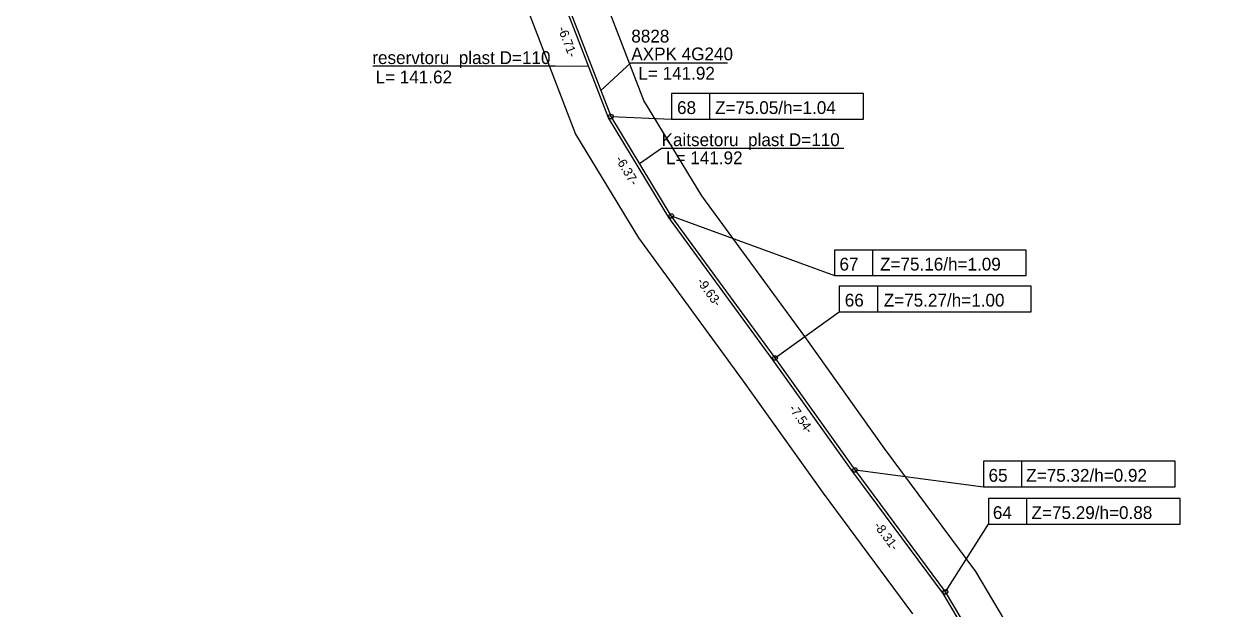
# Model space of a CAD drawing. Extents: x 631838 to 632339, y 6446430 to 6446944.
# Drawn here: x 632203 to 632269.4, y 6446665.4 to 6446697.4 of the extents above; entities that cross this region are included whole.
import ezdxf

# ---------------------------------------------------------------- set-up
doc = ezdxf.new("R2010")
doc.units = 0
for name, color, linetype in [('ABIJOONIS', 7, 'Continuous'), ('ALUSVORK', 7, 'Continuous'), ('KOORDPUNKT', 7, 'Continuous'), ('MOOTPIIR', 7, 'Continuous'), ('MPKAABEL', 7, 'Continuous')]:
    doc.layers.add(name, color=color, linetype=linetype)

msp = doc.modelspace()

# ---------------------------------------------------------------- linework, layer by layer
at = {"layer": 'ABIJOONIS'}
for points in [[(632235.173, 6446692.385), (632238.489, 6446692.247), (632248.989, 6446692.247), (632248.989, 6446693.647), (632238.489, 6446693.647), (632238.489, 6446692.247)], [(632240.589, 6446692.247), (632240.589, 6446693.647)], [(632238.474, 6446686.942), (632247.401, 6446683.675), (632257.901, 6446683.675), (632257.901, 6446685.075), (632247.401, 6446685.075), (632247.401, 6446683.675)], [(632249.501, 6446683.675), (632249.501, 6446685.075)], [(632244.156, 6446679.169), (632247.673, 6446681.703), (632258.173, 6446681.703), (632258.173, 6446683.103), (632247.673, 6446683.103), (632247.673, 6446681.703)], [(632249.773, 6446681.703), (632249.773, 6446683.103)], [(632248.534, 6446673.034), (632255.564, 6446672.111), (632266.064, 6446672.111), (632266.064, 6446673.511), (632255.564, 6446673.511), (632255.564, 6446672.111)], [(632257.664, 6446672.111), (632257.664, 6446673.511)], [(632253.483, 6446666.358), (632255.836, 6446670.07), (632266.336, 6446670.07), (632266.336, 6446671.47), (632255.836, 6446671.47), (632255.836, 6446670.07)], [(632257.936, 6446670.07), (632257.936, 6446671.47)]]:
    msp.add_lwpolyline(points, dxfattribs=at)
at = {"layer": 'KOORDPUNKT'}
for centre, radius in [((632235.173, 6446692.385), 0.125), ((632235.173, 6446692.385), 0.0125), ((632235.173, 6446692.385), 0.011), ((632235.173, 6446692.385), 0.00955), ((632235.173, 6446692.385), 0.00807), ((632235.173, 6446692.385), 0.00659), ((632235.173, 6446692.385), 0.00511), ((632235.173, 6446692.385), 0.00363), ((632235.173, 6446692.385), 0.00215), ((632238.474, 6446686.942), 0.125), ((632238.474, 6446686.942), 0.0125), ((632238.474, 6446686.942), 0.011), ((632238.474, 6446686.942), 0.00955), ((632238.474, 6446686.942), 0.00807), ((632238.474, 6446686.942), 0.00659), ((632238.474, 6446686.942), 0.00511), ((632238.474, 6446686.942), 0.00363), ((632238.474, 6446686.942), 0.00215), ((632244.156, 6446679.169), 0.125), ((632244.156, 6446679.169), 0.0125), ((632244.156, 6446679.169), 0.011), ((632244.156, 6446679.169), 0.00955), ((632244.156, 6446679.169), 0.00807), ((632244.156, 6446679.169), 0.00659), ((632244.156, 6446679.169), 0.00511), ((632244.156, 6446679.169), 0.00363), ((632244.156, 6446679.169), 0.00215), ((632248.534, 6446673.034), 0.125), ((632248.534, 6446673.034), 0.0125), ((632248.534, 6446673.034), 0.011), ((632248.534, 6446673.034), 0.00955), ((632248.534, 6446673.034), 0.00807), ((632248.534, 6446673.034), 0.00659), ((632248.534, 6446673.034), 0.00511), ((632248.534, 6446673.034), 0.00363), ((632248.534, 6446673.034), 0.00215), ((632253.483, 6446666.358), 0.125), ((632253.483, 6446666.358), 0.0125), ((632253.483, 6446666.358), 0.011), ((632253.483, 6446666.358), 0.00955), ((632253.483, 6446666.358), 0.00807), ((632253.483, 6446666.358), 0.00659), ((632253.483, 6446666.358), 0.00511), ((632253.483, 6446666.358), 0.00363), ((632253.483, 6446666.358), 0.00215)]:
    msp.add_circle(centre, radius, dxfattribs=at)
at = {"layer": 'MOOTPIIR'}
for points in [[(632258.052, 6446662.589), (632255.15, 6446667.468), (632250.151, 6446674.21), (632245.777, 6446680.34), (632240.139, 6446688.053), (632236.975, 6446693.27), (632234.629, 6446699.353), (632232.926, 6446703.958), (632233.913, 6446704.395), (632238.334, 6446706.489), (632238.488, 6446706.102), (632239.227, 6446704.244), (632239.732, 6446704.445), (632239.914, 6446703.999), (632243.616, 6446705.515), (632242.858, 6446707.366), (632242.585, 6446708.031), (632245.622, 6446709.01), (632252.472, 6446710.502), (632258.74, 6446711.677), (632262.536, 6446712.289), (632266.531, 6446713.464), (632271.503, 6446713.415)], [(632258.052, 6446662.589), (632255.15, 6446667.468), (632250.151, 6446674.21), (632245.777, 6446680.34), (632240.139, 6446688.053), (632236.975, 6446693.27), (632234.629, 6446699.353), (632232.926, 6446703.958), (632233.913, 6446704.395), (632238.334, 6446706.489), (632238.488, 6446706.102), (632239.227, 6446704.244), (632239.732, 6446704.445), (632239.914, 6446703.999), (632243.616, 6446705.515), (632242.858, 6446707.366), (632242.585, 6446708.031), (632245.622, 6446709.01), (632252.472, 6446710.502), (632258.74, 6446711.677), (632262.536, 6446712.289), (632266.531, 6446713.464), (632271.503, 6446713.415)], [(632197.387, 6446698.74), (632206.616, 6446701.135), (632216.837, 6446704.567), (632225.351, 6446708.209), (632225.704, 6446708.317), (632225.982, 6446707.62), (632226.72, 6446705.761), (632227.507, 6446706.074), (632227.811, 6446705.413), (632228.673, 6446704.819), (632228.394, 6446704.217), (632230.737, 6446697.883), (632233.227, 6446691.429), (632236.675, 6446685.742), (632242.405, 6446677.904), (632246.787, 6446671.763), (632251.683, 6446665.16)], [(632197.387, 6446698.74), (632206.616, 6446701.135), (632216.837, 6446704.567), (632225.351, 6446708.209), (632225.704, 6446708.317), (632225.982, 6446707.62), (632226.72, 6446705.761), (632227.507, 6446706.074), (632227.811, 6446705.413), (632228.673, 6446704.819), (632228.394, 6446704.217), (632230.737, 6446697.883), (632233.227, 6446691.429), (632236.675, 6446685.742), (632242.405, 6446677.904), (632246.787, 6446671.763), (632251.683, 6446665.16)]]:
    msp.add_lwpolyline(points, dxfattribs=at)
at = {"layer": 'MPKAABEL'}
for points in [[(632255.957, 6446661.887), (632253.35, 6446666.269), (632248.405, 6446672.94), (632244.026, 6446679.075), (632238.341, 6446686.853), (632235.029, 6446692.314), (632232.608, 6446698.589), (632230.559, 6446704.131), (632231.225, 6446705.568), (632233.013, 6446706.359), (632238.671, 6446709.038), (632245.059, 6446711.098), (632252.043, 6446712.619), (632258.37, 6446713.805), (632262.058, 6446714.399), (632266.23, 6446715.627), (632271.441, 6446715.576)], [(632256.112, 6446661.939), (632253.483, 6446666.358), (632248.534, 6446673.034), (632244.156, 6446679.169), (632238.474, 6446686.942), (632235.173, 6446692.385), (632232.758, 6446698.646), (632230.732, 6446704.124), (632231.345, 6446705.446), (632233.08, 6446706.214), (632238.73, 6446708.889), (632245.101, 6446710.943), (632252.075, 6446712.462), (632258.397, 6446713.647), (632262.093, 6446714.243), (632266.252, 6446715.467), (632271.446, 6446715.416)], [(632256.112, 6446661.939), (632253.483, 6446666.358), (632248.534, 6446673.034), (632244.156, 6446679.169), (632238.474, 6446686.942), (632235.173, 6446692.385), (632232.758, 6446698.646), (632230.732, 6446704.124), (632231.345, 6446705.446), (632233.08, 6446706.214), (632238.73, 6446708.889), (632245.101, 6446710.943), (632252.075, 6446712.462), (632258.397, 6446713.647), (632262.093, 6446714.243), (632266.252, 6446715.467), (632271.446, 6446715.416)], [(632234.623, 6446693.81), (632236.262, 6446695.323), (632241.546, 6446695.323)], [(632233.946, 6446695.121), (632232.111, 6446695.149), (632222.137, 6446695.149)], [(632236.726, 6446689.824), (632237.94, 6446690.655), (632247.914, 6446690.655)]]:
    msp.add_lwpolyline(points, dxfattribs=at)

# ---------------------------------------------------------------- texts
at = {"layer": 'ABIJOONIS'}
for s, p in [('Z=75.05/h=1.04', (632240.87, 6446692.527)), ('68', (632238.787, 6446692.527)), ('67', (632247.681, 6446683.955)), ('Z=75.16/h=1.09', (632249.904, 6446683.955)), ('66', (632247.971, 6446681.983)), ('Z=75.27/h=1.00', (632250.106, 6446681.983)), ('65', (632255.844, 6446672.391)), ('Z=75.32/h=0.92', (632257.909, 6446672.391)), ('64', (632256.081, 6446670.35)), ('Z=75.29/h=0.88', (632258.199, 6446670.35))]:
    msp.add_text(s, height=0.7, dxfattribs=at).set_placement(p)
at = {"layer": 'ALUSVORK'}
for s, rotation, p in [('-6.71-', 291.09268, (632232.246, 6446697.213)), ('-6.37-', 301.23543, (632235.39, 6446690.054)), ('-9.63-', 306.1665, (632239.847, 6446683.342)), ('-7.54-', 305.51205, (632244.881, 6446676.402)), ('-8.31-', 306.54999, (632249.538, 6446669.975))]:
    msp.add_text(s, height=0.5, rotation=rotation, dxfattribs=at).set_placement(p)
at = {"layer": 'MPKAABEL'}
for s, p in [('8828', (632236.283, 6446696.442)), ('reservtoru  plast D=110', (632222.102, 6446695.263)), ('AXPK 4G240', (632236.283, 6446695.467)), ('L= 141.62', (632222.278, 6446694.204)), ('L= 141.92', (632236.669, 6446694.408)), ('Kaitsetoru  plast D=110', (632237.94, 6446690.769)), ('L= 141.92', (632238.185, 6446689.78))]:
    msp.add_text(s, height=0.7, dxfattribs=at).set_placement(p)

doc.saveas('drawing.dxf')
